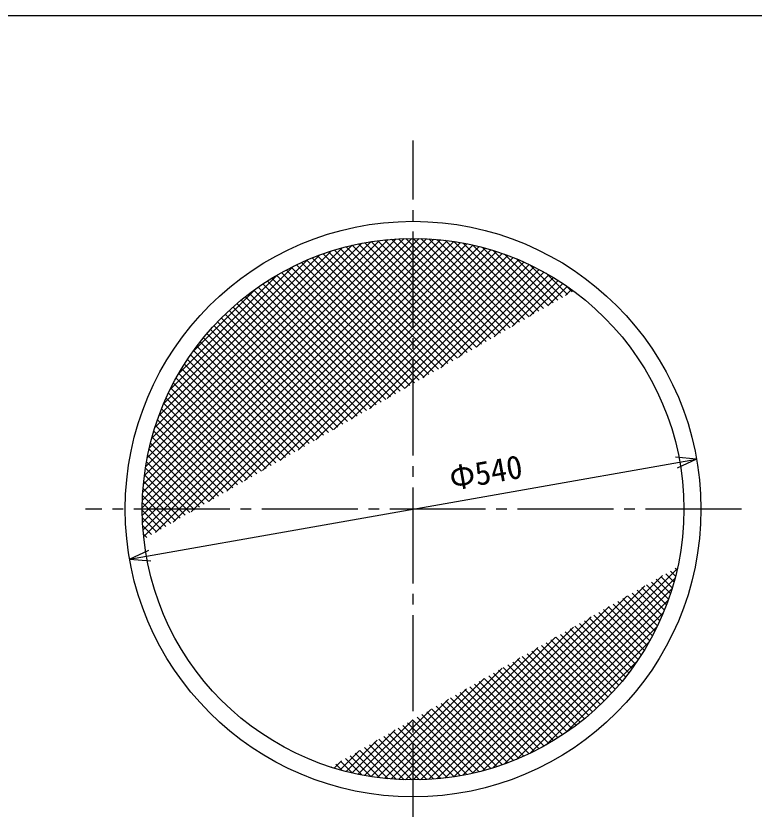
# Model space of a CAD drawing. Units: millimetres, scale not verified. Extents: x -1420 to 1420, y -994 to 994.
# Drawn here: x -728 to -35, y 250 to 994 of the extents above; entities that cross this region are included whole.
import ezdxf
from ezdxf.enums import TextEntityAlignment as Align

# ---------------------------------------------------------------- set-up
doc = ezdxf.new("R2010")
doc.units = ezdxf.units.MM
doc.header["$LTSCALE"] = 10
doc.linetypes.add('CHAIN2', pattern=[12, 9, -1, 1, -1])
for name, color, linetype in [('0-0_0', 7, 'Continuous'), ('1-0', 7, 'Continuous'), ('1-3', 7, 'Continuous'), ('1-F', 7, 'Continuous')]:
    doc.layers.add(name, color=color, linetype=linetype)
doc.styles.add('ＭＳ ゴシック', font='')
doc.styles.get('ＭＳ ゴシック').set_extended_font_data('MS Gothic')

msp = doc.modelspace()

# ---------------------------------------------------------------- linework, layer by layer
at = {"layer": '0-0_0'}
msp.add_lwpolyline([(-1420, -994), (1420, -994), (1420, 994), (-1420, 994)], close=True, dxfattribs=at)
at = {"layer": '1-0'}
for radius in [270, 254]:
    msp.add_circle((-355, 531.26), radius, dxfattribs=at)
at = {"layer": '1-3'}
for p, q in [((-609, 532.44), (-356.19, 785.25)), ((-608.93, 525.43), (-349.18, 785.19)), ((-608.86, 539.65), (-363.39, 785.12)), ((-608.69, 518.61), (-342.36, 784.94)), ((-608.51, 547.07), (-370.82, 784.76)), ((-608.27, 511.96), (-335.7, 784.52)), ((-607.91, 554.74), (-378.48, 784.17)), ((-607.69, 505.47), (-329.21, 783.94)), ((-607.05, 562.67), (-386.42, 783.31)), ((-605.89, 570.91), (-394.65, 782.14)), ((-596.69, 509.39), (-322.87, 783.22)), ((-579.96, 519.05), (-316.67, 782.35)), ((-394.32, 782.19), (-295.44, 683.32)), ((-388.14, 783.09), (-290.96, 685.91)), ((-381.82, 783.84), (-286.48, 688.49)), ((-375.35, 784.44), (-281.99, 691.08)), ((-368.73, 784.89), (-277.51, 693.67)), ((-361.93, 785.16), (-273.03, 696.26)), ((-354.96, 785.26), (-268.55, 698.85)), ((-347.78, 785.15), (-264.06, 701.43)), ((-340.39, 784.84), (-259.58, 704.02)), ((-332.77, 784.28), (-255.1, 706.61)), ((-324.88, 783.46), (-250.61, 709.2)), ((-316.7, 782.35), (-246.13, 711.79)), ((-604.38, 579.49), (-403.23, 780.64)), ((-602.47, 588.46), (-412.21, 778.73)), ((-600.1, 597.91), (-421.65, 776.36)), ((-563.23, 528.71), (-310.6, 781.34)), ((-546.5, 538.37), (-304.65, 780.22)), ((-529.77, 548.03), (-298.83, 778.97)), ((-513.04, 557.69), (-293.12, 777.6)), ((-496.31, 567.35), (-287.53, 776.13)), ((-479.58, 577.01), (-282.04, 774.55)), ((-428.84, 774.29), (-322.34, 667.79)), ((-423.36, 775.88), (-317.86, 670.38)), ((-417.78, 777.37), (-313.37, 672.96)), ((-412.1, 778.76), (-308.89, 675.55)), ((-406.29, 780.02), (-304.41, 678.14)), ((-400.37, 781.17), (-299.93, 680.73)), ((-308.18, 780.9), (-241.65, 714.38)), ((-299.27, 779.07), (-237.17, 716.96)), ((-289.9, 776.77), (-232.68, 719.55)), ((-597.15, 607.93), (-431.67, 773.41)), ((-593.49, 618.66), (-442.41, 769.74)), ((-462.85, 586.66), (-276.65, 772.87)), ((-449.76, 766.92), (-340.27, 657.44)), ((-446.12, 596.32), (-271.36, 771.09)), ((-444.67, 768.9), (-335.79, 660.02)), ((-439.49, 770.79), (-331.31, 662.61)), ((-434.21, 772.59), (-326.82, 665.2)), ((-429.39, 605.98), (-266.16, 769.21)), ((-412.66, 615.64), (-261.06, 767.25)), ((-279.99, 773.93), (-228.2, 722.14)), ((-269.38, 770.39), (-223.72, 724.73)), ((-588.87, 630.35), (-454.09, 765.13)), ((-582.91, 643.38), (-467.12, 759.17)), ((-464.49, 760.44), (-353.72, 649.67)), ((-459.67, 762.69), (-349.24, 652.26)), ((-454.76, 764.85), (-344.75, 654.85)), ((-395.93, 625.3), (-256.04, 765.19)), ((-379.2, 634.96), (-251.12, 763.04)), ((-362.47, 644.62), (-246.28, 760.81)), ((-257.87, 765.95), (-219.23, 727.32)), ((-245.09, 760.25), (-214.75, 729.9)), ((-478.48, 753.22), (-367.17, 641.91)), ((-473.9, 755.71), (-362.69, 644.49)), ((-469.24, 758.12), (-358.2, 647.08)), ((-345.74, 654.28), (-241.52, 758.5)), ((-329.01, 663.94), (-236.85, 756.1)), ((-312.28, 673.6), (-232.25, 753.63)), ((-230.33, 752.56), (-210.27, 732.49)), ((-574.78, 658.58), (-482.32, 751.04)), ((-491.77, 745.29), (-380.62, 634.14)), ((-487.42, 748.01), (-376.14, 636.73)), ((-482.99, 750.65), (-371.65, 639.32)), ((-295.55, 683.26), (-227.73, 751.07)), ((-278.82, 692.92), (-223.29, 748.44)), ((-262.09, 702.58), (-218.93, 745.73)), ((-562.05, 678.39), (-502.13, 738.3)), ((-500.25, 739.63), (-389.58, 628.97)), ((-496.04, 742.5), (-385.1, 631.55)), ((-245.36, 712.23), (-214.64, 742.95)), ((-228.63, 721.89), (-210.42, 740.1)), ((-211.9, 731.55), (-206.28, 737.17)), ((-211.63, 740.93), (-205.79, 735.08)), ((-512.42, 730.59), (-403.03, 621.2)), ((-508.44, 733.68), (-398.55, 623.79)), ((-504.38, 736.69), (-394.07, 626.38)), ((-520.18, 724.21), (-412, 616.02)), ((-516.34, 727.44), (-407.52, 618.61)), ((-527.66, 717.55), (-420.96, 610.85)), ((-523.96, 720.91), (-416.48, 613.44)), ((-538.36, 707.03), (-434.41, 603.08)), ((-534.86, 710.6), (-429.93, 605.67)), ((-531.3, 714.11), (-425.45, 608.26)), ((-545.14, 699.67), (-443.38, 597.91)), ((-541.78, 703.38), (-438.9, 600.5)), ((-548.43, 695.88), (-447.86, 595.32)), ((-554.79, 688.1), (-456.83, 590.14)), ((-551.64, 692.03), (-452.34, 592.73)), ((-560.86, 680.04), (-465.79, 584.97)), ((-557.86, 684.11), (-461.31, 587.55)), ((-566.65, 671.68), (-474.76, 579.79)), ((-563.79, 675.9), (-470.28, 582.38)), ((-572.14, 663.03), (-483.72, 574.61)), ((-569.43, 667.39), (-479.24, 577.2)), ((-574.78, 658.59), (-488.21, 572.03)), ((-579.81, 649.48), (-497.17, 566.85)), ((-577.33, 654.08), (-492.69, 569.44)), ((-584.52, 640.05), (-506.14, 561.67)), ((-582.2, 644.81), (-501.66, 564.26)), ((-586.75, 635.21), (-510.62, 559.08)), ((-590.96, 625.28), (-519.59, 553.91)), ((-588.9, 630.29), (-515.1, 556.5)), ((-592.93, 620.18), (-524.07, 551.32)), ((-594.8, 614.98), (-528.55, 548.73)), ((-598.27, 604.31), (-537.52, 543.55)), ((-596.59, 609.69), (-533.04, 546.14)), ((-599.85, 598.82), (-542, 540.97)), ((-601.33, 593.22), (-546.48, 538.38)), ((-603.94, 581.69), (-555.45, 533.2)), ((-602.69, 587.51), (-550.97, 535.79)), ((-605.07, 575.75), (-559.93, 530.61)), ((-606.08, 569.69), (-564.42, 528.03)), ((-606.95, 563.49), (-568.9, 525.44)), ((-607.68, 557.14), (-573.38, 522.85)), ((-608.68, 544.01), (-582.35, 517.67)), ((-608.26, 550.65), (-577.86, 520.26)), ((-608.93, 537.19), (-586.83, 515.08)), ((-609, 530.18), (-591.31, 512.5)), ((-608.87, 522.98), (-595.8, 509.91)), ((-608.51, 515.56), (-600.28, 507.32)), ((-607.92, 507.89), (-604.76, 504.73)), ((-308.31, 281.58), (-120.94, 468.96)), ((-299.41, 283.41), (-107.16, 475.67)), ((-118.09, 470.6), (-110.37, 462.89)), ((-113.6, 473.19), (-108.88, 468.47)), ((-109.12, 475.78), (-107.5, 474.16)), ((-290.05, 285.7), (-109.44, 466.31)), ((-131.53, 462.84), (-115.46, 446.77)), ((-127.05, 465.43), (-113.67, 452.04)), ((-122.57, 468.02), (-111.97, 457.42)), ((-316.83, 280.14), (-137.67, 459.3)), ((-280.15, 288.54), (-112.28, 456.4)), ((-144.98, 455.07), (-121.41, 431.5)), ((-140.5, 457.66), (-119.34, 436.5)), ((-136.02, 460.25), (-117.35, 441.59)), ((-325, 279.03), (-154.4, 449.64)), ((-158.43, 447.31), (-128.14, 417.02)), ((-153.95, 449.9), (-125.81, 421.76)), ((-149.47, 452.49), (-123.57, 426.59)), ((-332.89, 278.22), (-171.13, 439.98)), ((-269.55, 292.06), (-115.8, 445.81)), ((-171.88, 439.55), (-135.6, 403.27)), ((-167.4, 442.13), (-133.04, 407.77)), ((-162.91, 444.72), (-130.55, 412.36)), ((-258.06, 296.48), (-120.23, 434.31)), ((-185.33, 431.78), (-143.76, 390.21)), ((-180.85, 434.37), (-140.97, 394.49)), ((-176.36, 436.96), (-138.25, 398.84)), ((-340.51, 277.67), (-187.86, 430.32)), ((-194.29, 426.6), (-149.57, 381.88)), ((-189.81, 429.19), (-146.63, 386.01)), ((-347.9, 277.36), (-204.59, 420.66)), ((-245.3, 302.16), (-125.91, 421.56)), ((-207.74, 418.84), (-158.82, 369.92)), ((-203.26, 421.43), (-155.67, 373.83)), ((-198.78, 424.02), (-152.58, 377.82)), ((-355.07, 277.26), (-221.32, 411)), ((-221.19, 411.08), (-168.71, 358.59)), ((-216.71, 413.66), (-165.34, 362.3)), ((-212.23, 416.25), (-162.05, 366.07)), ((-234.64, 403.31), (-179.23, 347.9)), ((-230.58, 309.81), (-133.56, 406.84)), ((-230.16, 405.9), (-175.65, 351.39)), ((-225.67, 408.49), (-172.15, 354.96)), ((-362.04, 277.35), (-238.05, 401.34)), ((-248.09, 395.55), (-190.37, 337.83)), ((-243.61, 398.13), (-186.59, 341.12)), ((-239.12, 400.72), (-182.87, 344.47)), ((-368.83, 277.63), (-254.78, 391.68)), ((-261.54, 387.78), (-202.15, 328.39)), ((-257.05, 390.37), (-198.15, 331.47)), ((-252.57, 392.96), (-194.23, 334.61)), ((-211.98, 321.35), (-145.09, 388.23)), ((-375.45, 278.08), (-271.51, 382.02)), ((-274.99, 380.02), (-214.57, 319.6)), ((-270.5, 382.61), (-210.36, 322.46)), ((-266.02, 385.19), (-206.22, 325.39)), ((-381.92, 278.69), (-288.24, 372.36)), ((-288.43, 372.25), (-227.66, 311.48)), ((-283.95, 374.84), (-223.22, 314.11)), ((-279.47, 377.43), (-218.86, 316.82)), ((-297.4, 367.08), (-236.77, 306.45)), ((-292.92, 369.66), (-232.18, 308.93)), ((-388.24, 279.44), (-304.97, 362.7)), ((-310.85, 359.31), (-251.04, 299.5)), ((-306.37, 361.9), (-246.2, 301.74)), ((-301.88, 364.49), (-241.45, 304.05)), ((-394.42, 280.33), (-321.7, 353.04)), ((-324.3, 351.55), (-266.08, 293.33)), ((-319.81, 354.14), (-260.98, 295.3)), ((-315.33, 356.72), (-255.97, 297.36)), ((-400.46, 281.36), (-338.43, 343.39)), ((-337.75, 343.78), (-281.95, 287.99)), ((-333.26, 346.37), (-276.56, 289.67)), ((-328.78, 348.96), (-271.27, 291.45)), ((-351.19, 336.02), (-298.74, 283.56)), ((-346.71, 338.61), (-293.04, 284.93)), ((-342.23, 341.19), (-287.44, 286.41)), ((-406.38, 282.51), (-355.17, 333.73)), ((-364.64, 328.25), (-316.57, 280.18)), ((-360.16, 330.84), (-310.5, 281.18)), ((-355.68, 333.43), (-304.56, 282.31)), ((-412.18, 283.78), (-371.9, 324.07)), ((-378.09, 320.49), (-335.6, 278)), ((-373.61, 323.08), (-329.11, 278.58)), ((-369.13, 325.67), (-322.77, 279.31)), ((-417.87, 285.16), (-388.63, 314.41)), ((-391.54, 312.72), (-356.08, 277.26)), ((-387.06, 315.31), (-349.07, 277.33)), ((-382.58, 317.9), (-342.25, 277.58)), ((-400.51, 307.55), (-370.7, 277.74)), ((-396.02, 310.14), (-363.28, 277.39)), ((-423.45, 286.65), (-405.36, 304.75)), ((-413.96, 299.78), (-394.52, 280.35)), ((-409.47, 302.37), (-386.29, 279.19)), ((-404.99, 304.96), (-378.36, 278.33)), ((-428.92, 288.25), (-422.09, 295.09)), ((-427.4, 292.02), (-421.5, 286.12)), ((-422.92, 294.61), (-412.06, 283.75)), ((-418.44, 297.2), (-403.09, 281.85)), ((-431.89, 289.43), (-431.51, 289.05))]:
    msp.add_line(p, q, dxfattribs=at)
at = {"layer": '1-F', "linetype": 'CHAIN2'}
for p, q in [((-355, -138.37), (-355, 877.16)), ((-46.95, 531.26), (-662.2, 531.26))]:
    msp.add_line(p, q, dxfattribs=at)
at = {"layer": '1-F'}
for p, q in [((-620.9, 484.37), (-89.1, 578.14)), ((-89.1, 578.14), (-109.03, 579.88)), ((-89.1, 578.14), (-107.23, 569.69)), ((-620.9, 484.37), (-602.77, 492.82)), ((-620.9, 484.37), (-600.97, 482.63))]:
    msp.add_line(p, q, dxfattribs=at)

# ---------------------------------------------------------------- texts
at = {"layer": '1-F', "style": 'ＭＳ ゴシック'}
msp.add_text('Φ540', height=21.99, rotation=10, dxfattribs=at).set_placement((-317.61, 542.44), align=Align.BOTTOM_LEFT)

doc.saveas('drawing.dxf')
